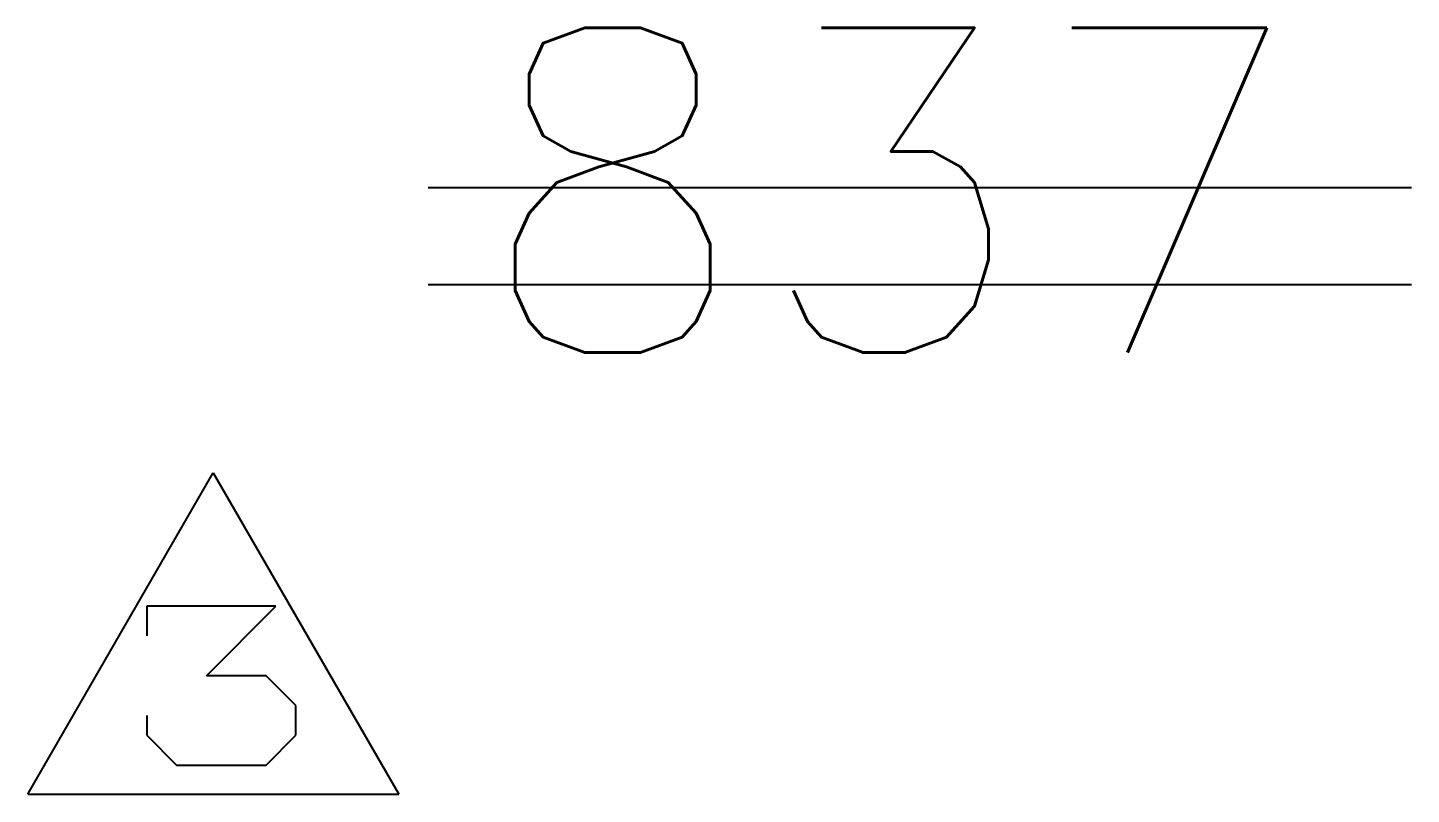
# Model space of a CAD drawing. Header units: inches. Extents: x -3309 to 2472, y -3154 to 2252.
# Drawn here: x 2081.4 to 2170.9, y -1027.6 to -978.1 of the extents above; entities that cross this region are included whole.
import ezdxf

# ---------------------------------------------------------------- set-up
doc = ezdxf.new("R2010")
doc.units = ezdxf.units.IN
doc.header["$MEASUREMENT"] = 0
doc.linetypes.add('SOLID', pattern=[0])
for name, color, linetype in [('0$C$L0$V_PV', 7, 'SOLID'), ('Layer11$C$L11$V_DRAWING', 52, 'SOLID'), ('Layer21$C$L21$V_DRAWING', 2, 'SOLID'), ('Layer21$C$L21$V_PV', 2, 'SOLID'), ('Layer8$C$L8$V_PV', 40, 'SOLID')]:
    doc.layers.add(name, color=color, linetype=linetype)
doc.styles.add('CADRASTD', font='txt', dxfattribs={"bigfont": 'bigfont'})

# ---------------------------------------------------------------- blocks, each defined once
blk = doc.blocks.new('TAB102_SYM003')
at = {"layer": 'Layer11$C$L11$V_DRAWING'}
for p, q in [((1.283, 2.028), (1.283, 1.707)), ((2.676, 2.028), (1.283, 2.028)), ((1.926, 1.278), (2.676, 2.028)), ((2.569, 1.278), (1.926, 1.278)), ((2.89, 0.957), (2.569, 1.278)), ((2.89, 0.636), (2.89, 0.957)), ((1.283, 0.85), (1.283, 0.636)), ((1.283, 0.636), (1.605, 0.314)), ((2.569, 0.314), (2.89, 0.636)), ((1.605, 0.314), (2.569, 0.314))]:
    blk.add_line(p, q, dxfattribs=at)
at = {"layer": 'Layer21$C$L21$V_DRAWING'}
for p, q in [((0, 0), (2, 3.464)), ((2, 3.464), (4, 0)), ((0, 0), (4, 0))]:
    blk.add_line(p, q, dxfattribs=at)

msp = doc.modelspace()

# ---------------------------------------------------------------- linework, layer by layer
at = {"layer": 'Layer21$C$L21$V_PV'}
for p, q in [((2107.284, -988.392), (2170.872, -988.392)), ((2107.284, -988.392), (2170.872, -988.392)), ((2107.284, -994.664), (2170.872, -994.664))]:
    msp.add_line(p, q, dxfattribs=at)

# ---------------------------------------------------------------- block references
at = {"layer": '0$C$L0$V_PV', "xscale": 5.999999999999999, "yscale": 5.999999999999999, "zscale": 5.999999999999999}
msp.add_blockref('TAB102_SYM003', (2081.384, -1027.616), dxfattribs=at)

# ---------------------------------------------------------------- texts
at = {"layer": 'Layer8$C$L8$V_PV', "insert": (2110.216, -999.056), "char_height": 21, "width": 86.07683, "attachment_point": 7, "line_spacing_factor": 0.9, "style": 'CADRASTD'}
msp.add_mtext('837', dxfattribs=at)

doc.saveas('drawing.dxf')
